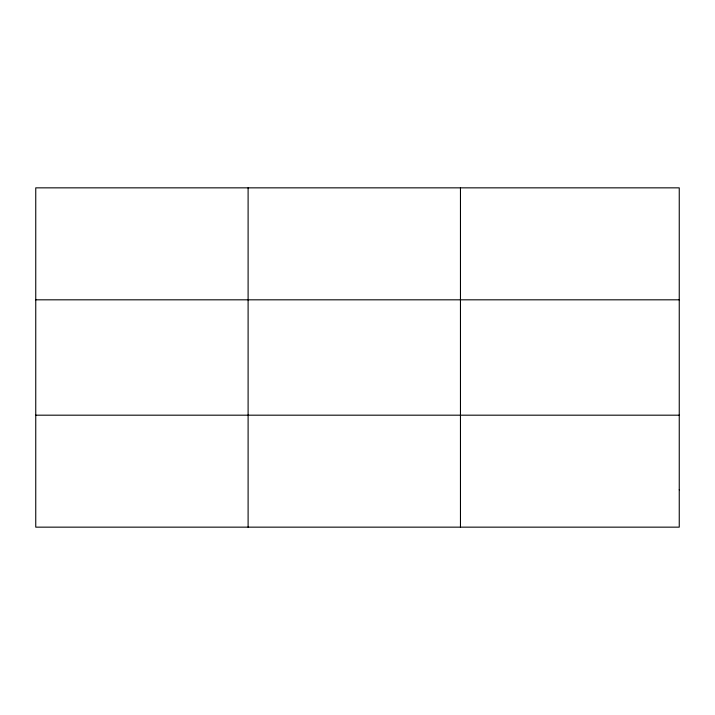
<?xml version="1.0" encoding="UTF-8"?>
<svg xmlns="http://www.w3.org/2000/svg" width="715" height="715" viewBox="0 0 715 715"><rect width="100%" height="100%" fill="white"/><g stroke="black" fill="none" stroke-linecap="round" stroke-linejoin="round"><path stroke-width="1.07" d="M248.105 527.152L248.105 187.848M460.46 527.152L460.46 187.848M35.75 299.817L679.25 299.817M35.75 415.183L679.25 415.183M679.25 489.829L679.25 527.152L35.75 527.152L35.75 187.848L679.25 187.848L679.25 489.829"/></g></svg>
